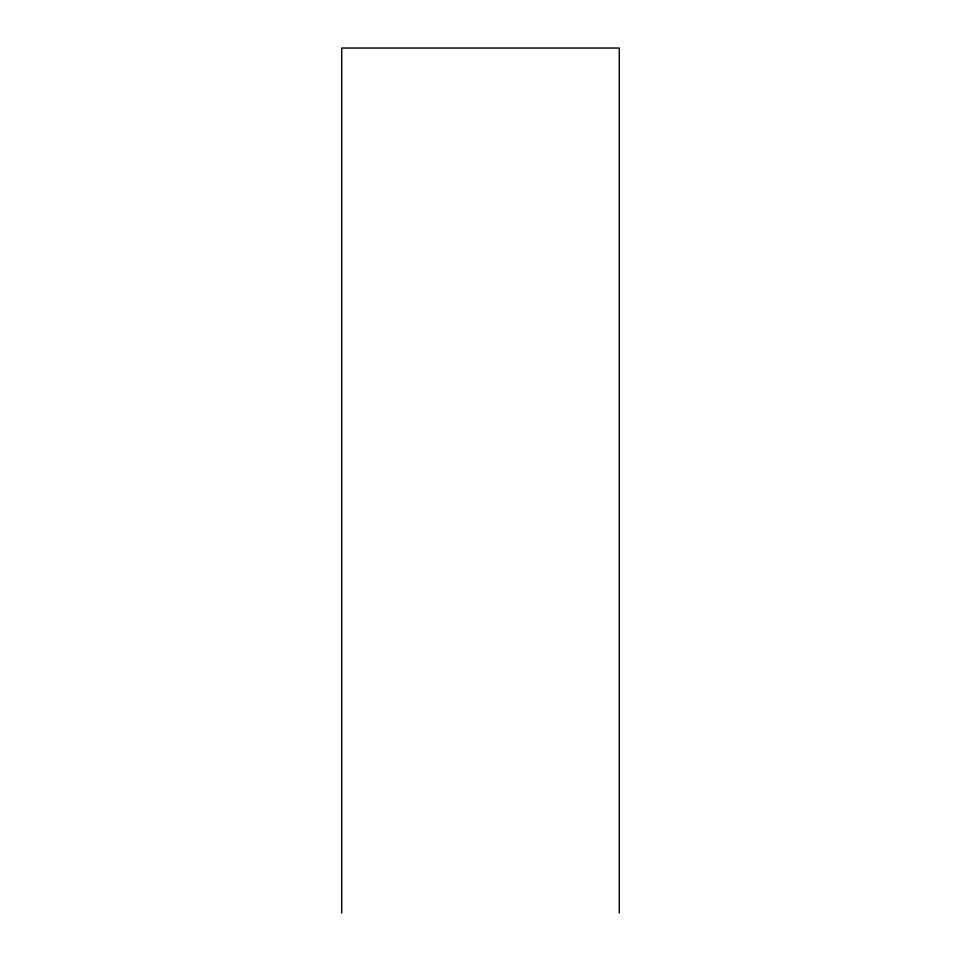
<?xml version="1.0" encoding="UTF-8"?>
<svg xmlns="http://www.w3.org/2000/svg" width="961" height="961" viewBox="0 0 961 961"><rect width="100%" height="100%" fill="white"/><g stroke="black" fill="none" stroke-linecap="round" stroke-linejoin="round"><path stroke-width="1.44" d="M619.292 912.95L619.292 48.05L341.708 48.05L341.708 912.95"/></g></svg>
